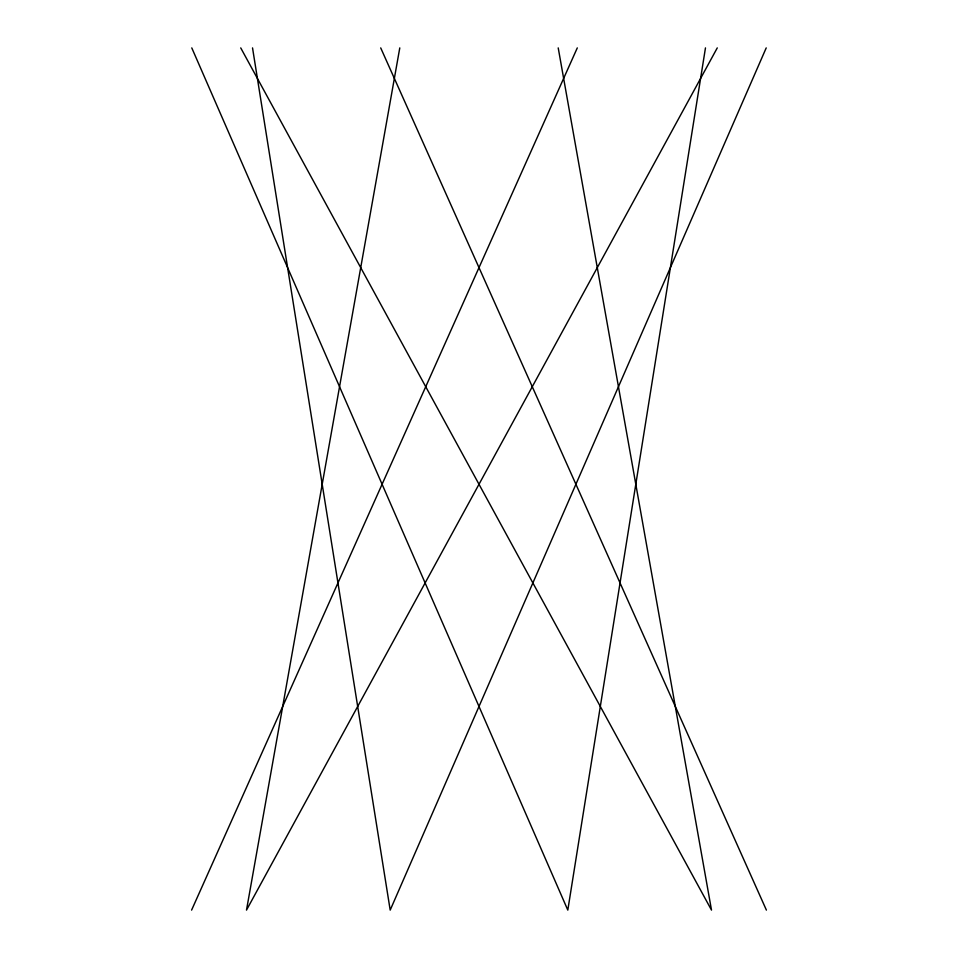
<?xml version="1.0" encoding="UTF-8"?>
<svg xmlns="http://www.w3.org/2000/svg" width="958" height="958" viewBox="0 0 958 958"><rect width="100%" height="100%" fill="white"/><g stroke="black" fill="none" stroke-linecap="round" stroke-linejoin="round"><path stroke-width="1.44" d="M705.471 47.9L567.807 910.1L191.78 47.9M399.785 47.9L246.493 910.1L717.267 47.9M766.22 47.9L390.193 910.1L252.529 47.9M191.6 910.1L577.291 47.9M240.733 47.9L711.507 910.1L558.215 47.9M380.709 47.9L766.4 910.1"/></g></svg>
